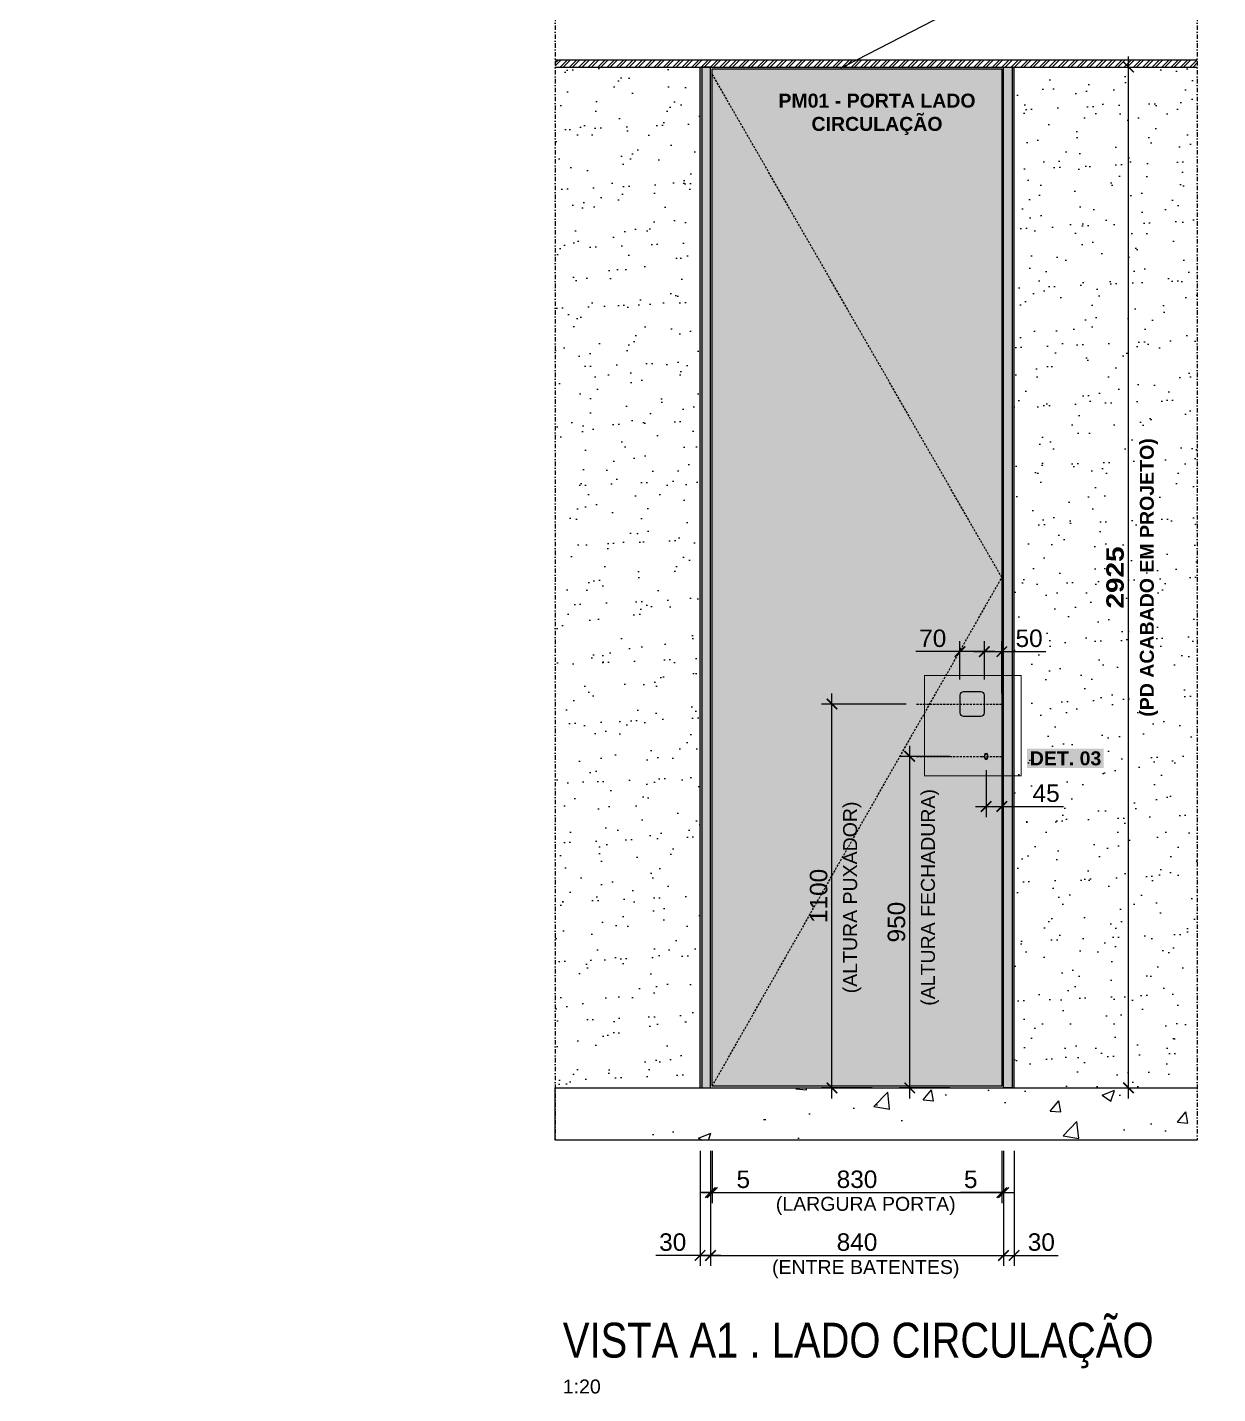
# Model space of a CAD drawing. Header units: millimetres. Extents: x -63251 to 507826, y 5339 to 217512.
# Drawn here: x 64762 to 68174, y 92613 to 96528 of the extents above; entities that cross this region are included whole.
import ezdxf
from ezdxf import colors
from ezdxf.entities.mleader import LeaderData, LeaderLine
from ezdxf.math import Vec2, Vec3

# ---------------------------------------------------------------- set-up
doc = ezdxf.new("R2010")
doc.units = ezdxf.units.MM
doc.header["$PDMODE"] = 3
doc.linetypes.add('TRAÇO 1-1', pattern=[9.525, 6.35, -3.175])
doc.linetypes.add('TRAÇO E PONTO 1-1', pattern=[25.4, 12.7, -6.35, 0, -6.35])
for name, color, linetype in [('COTAS', 9, 'Continuous'), ('DETALHE', 10, 'Continuous'), ('FERRAGEM', 3, 'Continuous'), ('GESSO', 1, 'Continuous'), ('HACHURA', 21, 'Continuous'), ('LAYOUT', 4, 'Continuous'), ('MARCENARIA', 4, 'Continuous'), ('MARCENARIA . M', 4, 'Continuous'), ('PAREDE', 94, 'Continuous'), ('PROJEÇÃO', 8, 'Continuous'), ('TEXTO', 105, 'Continuous'), ('TEXTO TRAÇO PONTO', 105, 'TRAÇO E PONTO 1-1')]:
    doc.layers.add(name, color=color, linetype=linetype)
doc.styles.add('1-1', font='arial.ttf', dxfattribs={"height": 0.2})
doc.styles.add('MEDIDA OFICIAL', font='ariblk.ttf')
doc.styles.add('PADRÃO', font='arial.ttf')
doc.styles.add('TITULO', font='swissck.ttf')
doc.dimstyles.new('1-20', dxfattribs={"dimscale": 20, "dimtxt": 2.5, "dimasz": 1.5, "dimexe": 1.5, "dimexo": 1.5, "dimtad": 1, "dimtxsty": 'PADRÃO', "dimblk": 'ARCHTICK', "dimcen": 2.5, "dimdle": 1.5, "dimclrd": 9, "dimclre": 9, "dimclrt": 6, "dimadec": 0, "dimazin": 0, "dimtfac": 1, "dimtmove": 0, "dimatfit": 3, "dimfxl": 1.25, "dimlwd": -1, "dimlwe": -1, "dimarcsym": 0})
doc.dimstyles.new('Med. Ofic.1-20', dxfattribs={"dimscale": 20, "dimtxt": 2.5, "dimasz": 1.5, "dimexe": 1.5, "dimexo": 1.5, "dimtad": 1, "dimtxsty": 'MEDIDA OFICIAL', "dimblk": 'ARCHTICK', "dimcen": 2.5, "dimdle": 1.5, "dimclrd": 9, "dimclre": 9, "dimclrt": 10, "dimadec": 0, "dimazin": 0, "dimtfac": 1, "dimtmove": 0, "dimatfit": 3, "dimfxl": 1.25, "dimlwd": -1, "dimlwe": -1, "dimarcsym": 0})

# ---------------------------------------------------------------- blocks, each defined once
blk = doc.blocks.new('_ArchTick')
at = {"color": 0, "linetype": 'ByBlock', "const_width": 0.15}
blk.add_lwpolyline([(-0.5, -0.5), (0.5, 0.5)], dxfattribs=at)
blk = doc.blocks.new('*D809')
at = {"layer": 'Defpoints', "color": 0, "transparency": 16777216}
for p in [(67068.2, 94589), (67310.6, 94589), (67213, 93489)]:
    blk.add_point(p, dxfattribs=at)
at = {"layer": 'PAREDE', "color": 9, "transparency": 16777216}
for p, q in [((67280.6, 94589), (67038.2, 94589)), ((67068.2, 93459), (67068.2, 94619)), ((67183, 93489), (67038.2, 93489))]:
    blk.add_line(p, q, dxfattribs=at)
at = {"layer": 'PAREDE', "color": 9, "transparency": 16777216, "xscale": 30, "yscale": 30, "zscale": 30}
for p, rotation in [((67068.2, 94589), 90), ((67068.2, 93489), 270)]:
    blk.add_blockref('_ArchTick', p, dxfattribs=dict(at, rotation=rotation))
at = {"layer": 'PAREDE', "color": 6, "transparency": 16777216, "insert": (67030.2, 94039), "char_height": 50, "attachment_point": 5, "rotation": 90, "style": 'PADRÃO'}
blk.add_mtext('1100', dxfattribs=at)
blk = doc.blocks.new('*D810')
at = {"layer": 'COTAS', "color": 9, "linetype": 'Continuous', "ltscale": 0.4, "transparency": 16777216}
blk.add_line((67918.1, 93459), (67918.1, 96444), dxfattribs=at)
at = {"layer": 'COTAS', "color": 9, "ltscale": 0.4, "transparency": 16777216}
for p, q in [((67768.1, 96414), (67948.1, 96414)), ((67768.1, 93489), (67948.1, 93489))]:
    blk.add_line(p, q, dxfattribs=at)
at = {"layer": 'Defpoints', "color": 0, "ltscale": 0.4, "transparency": 16777216}
for p in [(67738.1, 96414), (67918.1, 96414), (67738.1, 93489)]:
    blk.add_point(p, dxfattribs=at)
at = {"layer": 'COTAS', "color": 9, "ltscale": 0.4, "transparency": 16777216, "xscale": 30, "yscale": 30, "zscale": 30}
for p, rotation in [((67918.1, 96414), 90), ((67918.1, 93489), 270)]:
    blk.add_blockref('_ArchTick', p, dxfattribs=dict(at, rotation=rotation))
at = {"layer": 'COTAS', "color": 10, "ltscale": 0.4, "transparency": 16777216, "insert": (67879.8, 94951.5), "char_height": 50, "attachment_point": 5, "rotation": 90, "style": 'MEDIDA OFICIAL'}
blk.add_mtext('2925', dxfattribs=at)
blk = doc.blocks.new('*D811')
at = {"layer": 'Defpoints', "color": 0, "transparency": 16777216}
for p in [(66725, 93339), (67555, 93339), (67555, 93189)]:
    blk.add_point(p, dxfattribs=at)
at = {"layer": 'PAREDE', "color": 9, "transparency": 16777216}
for p, q in [((66725, 93309), (66725, 93159)), ((67555, 93309), (67555, 93159)), ((66695, 93189), (67585, 93189))]:
    blk.add_line(p, q, dxfattribs=at)
at = {"layer": 'PAREDE', "color": 9, "transparency": 16777216, "xscale": 30, "yscale": 30, "zscale": 30, "rotation": 180}
blk.add_blockref('_ArchTick', (66725, 93189), dxfattribs=at)
at = {"layer": 'PAREDE', "color": 9, "transparency": 16777216, "xscale": 30, "yscale": 30, "zscale": 30}
blk.add_blockref('_ArchTick', (67555, 93189), dxfattribs=at)
at = {"layer": 'PAREDE', "color": 6, "transparency": 16777216, "insert": (67140, 93227), "char_height": 50, "attachment_point": 5, "style": 'PADRÃO'}
blk.add_mtext('830', dxfattribs=at)
blk = doc.blocks.new('*D812')
at = {"layer": 'Defpoints', "color": 0, "transparency": 16777216}
for p in [(67555, 93339), (67560, 93339), (67555, 93189)]:
    blk.add_point(p, dxfattribs=at)
at = {"layer": 'PAREDE', "color": 9, "transparency": 16777216}
for p, q in [((67555, 93309), (67555, 93159)), ((67560, 93309), (67560, 93159)), ((67555, 93189), (67436.8, 93189)), ((67560, 93189), (67555, 93189)), ((67560, 93189), (67590, 93189))]:
    blk.add_line(p, q, dxfattribs=at)
at = {"layer": 'PAREDE', "color": 9, "transparency": 16777216, "xscale": 30, "yscale": 30, "zscale": 30}
blk.add_blockref('_ArchTick', (67555, 93189), dxfattribs=at)
at = {"layer": 'PAREDE', "color": 9, "transparency": 16777216, "xscale": 30, "yscale": 30, "zscale": 30, "rotation": 180}
blk.add_blockref('_ArchTick', (67560, 93189), dxfattribs=at)
at = {"layer": 'PAREDE', "color": 6, "transparency": 16777216, "insert": (67465.9, 93226.9), "char_height": 50, "attachment_point": 5, "style": 'PADRÃO'}
blk.add_mtext('5', dxfattribs=at)
blk = doc.blocks.new('*D813')
at = {"layer": 'Defpoints', "color": 0, "transparency": 16777216}
for p in [(66720, 93339), (66725, 93339), (66725, 93189)]:
    blk.add_point(p, dxfattribs=at)
at = {"layer": 'PAREDE', "color": 9, "transparency": 16777216}
for p, q in [((66720, 93309), (66720, 93159)), ((66725, 93309), (66725, 93159)), ((66720, 93189), (66690, 93189)), ((66720, 93189), (66725, 93189)), ((66725, 93189), (66843.1, 93189))]:
    blk.add_line(p, q, dxfattribs=at)
at = {"layer": 'PAREDE', "color": 9, "transparency": 16777216, "xscale": 30, "yscale": 30, "zscale": 30}
blk.add_blockref('_ArchTick', (66720, 93189), dxfattribs=at)
at = {"layer": 'PAREDE', "color": 9, "transparency": 16777216, "xscale": 30, "yscale": 30, "zscale": 30, "rotation": 180}
blk.add_blockref('_ArchTick', (66725, 93189), dxfattribs=at)
at = {"layer": 'PAREDE', "color": 6, "transparency": 16777216, "insert": (66814.1, 93226.9), "char_height": 50, "attachment_point": 5, "style": 'PADRÃO'}
blk.add_mtext('5', dxfattribs=at)
blk = doc.blocks.new('*D814')
at = {"layer": 'Defpoints', "color": 0, "transparency": 16777216}
for p in [(66720, 93189), (67560, 93189), (67560, 93009)]:
    blk.add_point(p, dxfattribs=at)
at = {"layer": 'PAREDE', "color": 9, "transparency": 16777216}
for p, q in [((66720, 93159), (66720, 92979)), ((67560, 93159), (67560, 92979)), ((66690, 93009), (67590, 93009))]:
    blk.add_line(p, q, dxfattribs=at)
at = {"layer": 'PAREDE', "color": 9, "transparency": 16777216, "xscale": 30, "yscale": 30, "zscale": 30, "rotation": 180}
blk.add_blockref('_ArchTick', (66720, 93009), dxfattribs=at)
at = {"layer": 'PAREDE', "color": 9, "transparency": 16777216, "xscale": 30, "yscale": 30, "zscale": 30}
blk.add_blockref('_ArchTick', (67560, 93009), dxfattribs=at)
at = {"layer": 'PAREDE', "color": 6, "transparency": 16777216, "insert": (67140, 93047), "char_height": 50, "attachment_point": 5, "style": 'PADRÃO'}
blk.add_mtext('840', dxfattribs=at)
blk = doc.blocks.new('*D815')
at = {"layer": 'Defpoints', "color": 0, "transparency": 16777216}
for p in [(67435, 94739), (67435, 94629), (67505, 94629)]:
    blk.add_point(p, dxfattribs=at)
at = {"layer": 'PAREDE', "color": 9, "transparency": 16777216}
for p, q in [((67435, 94739), (67308.9, 94739)), ((67435, 94659), (67435, 94769)), ((67535, 94739), (67435, 94739)), ((67505, 94659), (67505, 94769))]:
    blk.add_line(p, q, dxfattribs=at)
at = {"layer": 'PAREDE', "color": 9, "transparency": 16777216, "xscale": 30, "yscale": 30, "zscale": 30, "rotation": 180}
blk.add_blockref('_ArchTick', (67435, 94739), dxfattribs=at)
at = {"layer": 'PAREDE', "color": 9, "transparency": 16777216, "xscale": 30, "yscale": 30, "zscale": 30}
blk.add_blockref('_ArchTick', (67505, 94739), dxfattribs=at)
at = {"layer": 'PAREDE', "color": 6, "transparency": 16777216, "insert": (67357, 94777), "char_height": 50, "attachment_point": 5, "style": 'PADRÃO'}
blk.add_mtext('70', dxfattribs=at)
blk = doc.blocks.new('*D816')
at = {"layer": 'Defpoints', "color": 0, "transparency": 16777216}
for p in [(67555, 94739), (67505, 94629), (67555, 94589)]:
    blk.add_point(p, dxfattribs=at)
at = {"layer": 'PAREDE', "color": 9, "transparency": 16777216}
for p, q in [((67475, 94739), (67555, 94739)), ((67505, 94659), (67505, 94769)), ((67555, 94619), (67555, 94769)), ((67555, 94739), (67681.4, 94739))]:
    blk.add_line(p, q, dxfattribs=at)
at = {"layer": 'PAREDE', "color": 9, "transparency": 16777216, "xscale": 30, "yscale": 30, "zscale": 30, "rotation": 180}
blk.add_blockref('_ArchTick', (67505, 94739), dxfattribs=at)
at = {"layer": 'PAREDE', "color": 9, "transparency": 16777216, "xscale": 30, "yscale": 30, "zscale": 30}
blk.add_blockref('_ArchTick', (67555, 94739), dxfattribs=at)
at = {"layer": 'PAREDE', "color": 6, "transparency": 16777216, "insert": (67633.2, 94777), "char_height": 50, "attachment_point": 5, "style": 'PADRÃO'}
blk.add_mtext('50', dxfattribs=at)
blk = doc.blocks.new('*D817')
at = {"layer": 'Defpoints', "color": 0, "transparency": 16777216}
for p in [(67510, 94429.5), (67555, 94439), (67555, 94295.1)]:
    blk.add_point(p, dxfattribs=at)
at = {"layer": 'PAREDE', "color": 9, "transparency": 16777216}
for p, q in [((67510, 94399.5), (67510, 94265.1)), ((67555, 94409), (67555, 94265.1)), ((67480, 94295.1), (67555, 94295.1)), ((67555, 94295.1), (67731.5, 94295.1))]:
    blk.add_line(p, q, dxfattribs=at)
at = {"layer": 'PAREDE', "color": 9, "transparency": 16777216, "xscale": 30, "yscale": 30, "zscale": 30, "rotation": 180}
blk.add_blockref('_ArchTick', (67510, 94295.1), dxfattribs=at)
at = {"layer": 'PAREDE', "color": 9, "transparency": 16777216, "xscale": 30, "yscale": 30, "zscale": 30}
blk.add_blockref('_ArchTick', (67555, 94295.1), dxfattribs=at)
at = {"layer": 'PAREDE', "color": 6, "transparency": 16777216, "insert": (67682, 94333.1), "char_height": 50, "attachment_point": 5, "style": 'PADRÃO'}
blk.add_mtext('45', dxfattribs=at)
blk = doc.blocks.new('*D818')
at = {"layer": 'Defpoints', "color": 0, "transparency": 16777216}
for p in [(67560, 93339), (67590, 93339), (67590, 93009)]:
    blk.add_point(p, dxfattribs=at)
at = {"layer": 'PAREDE', "color": 9, "transparency": 16777216}
for p, q in [((67560, 93309), (67560, 92979)), ((67590, 93309), (67590, 92979)), ((67530, 93009), (67590, 93009)), ((67590, 93009), (67716.4, 93009))]:
    blk.add_line(p, q, dxfattribs=at)
at = {"layer": 'PAREDE', "color": 9, "transparency": 16777216, "xscale": 30, "yscale": 30, "zscale": 30, "rotation": 180}
blk.add_blockref('_ArchTick', (67560, 93009), dxfattribs=at)
at = {"layer": 'PAREDE', "color": 9, "transparency": 16777216, "xscale": 30, "yscale": 30, "zscale": 30}
blk.add_blockref('_ArchTick', (67590, 93009), dxfattribs=at)
at = {"layer": 'PAREDE', "color": 6, "transparency": 16777216, "insert": (67668.2, 93047), "char_height": 50, "attachment_point": 5, "style": 'PADRÃO'}
blk.add_mtext('30', dxfattribs=at)
blk = doc.blocks.new('*D819')
at = {"layer": 'Defpoints', "color": 0, "transparency": 16777216}
for p in [(66690, 93339), (66720, 93339), (66690, 93009)]:
    blk.add_point(p, dxfattribs=at)
at = {"layer": 'PAREDE', "color": 9, "transparency": 16777216}
for p, q in [((66690, 93309), (66690, 92979)), ((66720, 93309), (66720, 92979)), ((66690, 93009), (66563.6, 93009)), ((66750, 93009), (66690, 93009))]:
    blk.add_line(p, q, dxfattribs=at)
at = {"layer": 'PAREDE', "color": 9, "transparency": 16777216, "xscale": 30, "yscale": 30, "zscale": 30, "rotation": 180}
blk.add_blockref('_ArchTick', (66690, 93009), dxfattribs=at)
at = {"layer": 'PAREDE', "color": 9, "transparency": 16777216, "xscale": 30, "yscale": 30, "zscale": 30}
blk.add_blockref('_ArchTick', (66720, 93009), dxfattribs=at)
at = {"layer": 'PAREDE', "color": 6, "transparency": 16777216, "insert": (66611.8, 93047), "char_height": 50, "attachment_point": 5, "style": 'PADRÃO'}
blk.add_mtext('30', dxfattribs=at)
blk = doc.blocks.new('*D820')
at = {"layer": 'Defpoints', "color": 0, "transparency": 16777216}
for p in [(67291.2, 94439), (67436, 94439), (67436, 93489)]:
    blk.add_point(p, dxfattribs=at)
at = {"layer": 'PAREDE', "color": 9, "transparency": 16777216}
for p, q in [((67291.2, 93459), (67291.2, 94469)), ((67406, 94439), (67261.2, 94439)), ((67406, 93489), (67261.2, 93489))]:
    blk.add_line(p, q, dxfattribs=at)
at = {"layer": 'PAREDE', "color": 9, "transparency": 16777216, "xscale": 30, "yscale": 30, "zscale": 30}
for p, rotation in [((67291.2, 94439), 90), ((67291.2, 93489), 270)]:
    blk.add_blockref('_ArchTick', p, dxfattribs=dict(at, rotation=rotation))
at = {"layer": 'PAREDE', "color": 6, "transparency": 16777216, "insert": (67253.2, 93964), "char_height": 50, "attachment_point": 5, "rotation": 90, "style": 'PADRÃO'}
blk.add_mtext('950', dxfattribs=at)

msp = doc.modelspace()

# ---------------------------------------------------------------- hatches: boundary and pattern name
at = {"layer": 'HACHURA'}
h = msp.add_hatch(dxfattribs=at)
h.set_pattern_fill('ANSI32', color=8, scale=2)
h.set_pattern_definition([(45, (25623.85, 71185.824), (-13.470384, 13.470384), []), (45, (25632.83, 71185.824), (-13.470384, 13.470384), [])])
h.paths.add_polyline_path([(68114.982, 96433.952), (68114.982, 96413.952), (66274.994, 96413.952), (66274.994, 96433.952)])
at = {"layer": 'HACHURA', "ltscale": 0.3}
h = msp.add_hatch(dxfattribs=at)
h.set_pattern_fill('AR-SAND', color=4, scale=2.5, angle=45)
h.set_pattern_definition([(82.5, (-211911.17, 30012.23), (-89.345337, 83.688372), [0, -96.52, 0, -107.95, 0, -103.1875]), (52.5, (-211911.17, 30012.23), (-47.25273, 206.18321), [0, -52.07, 0, -86.995, 0, -33.3375]), (12.5, (-211966.4, 29957), (139.574956, 140.083078), [0, -31.75, 0, -114.3, 0, -149.225]), (2.5, (-211966.4, 29957), (95.57028, 174.3877), [0, -15.875, 0, -74.93, 0, -85.725])])
h.paths.add_polyline_path([(67589.987, 93488.952), (68114.982, 93488.952), (68114.982, 96413.952), (67589.987, 96413.952)])
h.paths.add_polyline_path([(66274.994, 93488.952), (66689.988, 93488.952), (66689.988, 96413.952), (66274.994, 96413.952)])
at = {"layer": 'HACHURA', "true_color": 0xba9673}
h = msp.add_hatch(color=33, dxfattribs=at)
h.dxf.hatch_style = 1
h.paths.add_polyline_path([(66719.988, 93488.953), (66689.988, 93488.953), (66689.988, 96413.952), (66719.988, 96413.952)])
h = msp.add_hatch(color=33, dxfattribs=at)
h.dxf.hatch_style = 1
h.paths.add_polyline_path([(67554.987, 93493.952), (66724.988, 93493.952), (66724.988, 96408.952), (67554.987, 96408.952)])
h = msp.add_hatch(color=33, dxfattribs=at)
h.dxf.hatch_style = 1
h.paths.add_polyline_path([(67559.986, 93488.953), (67589.987, 93488.953), (67589.987, 96413.952), (67559.986, 96413.952)])
at = {"layer": 'HACHURA'}
h = msp.add_hatch(dxfattribs=at)
h.set_pattern_fill('AR-CONC', color=21, scale=2)
h.set_pattern_definition([(50, (25623.85, 70786.82), (364.3693, -31.8782), [38.1, -419.1]), (355, (25623.85, 70786.82), (-70.4868, 382.1137), [30.48, -335.2812]), (100.45144, (25654.2, 70784.17), (293.8825, 350.2355), [32.38, -356.1805]), (46.1842, (25623.85, 70888.42), (542.158, -84.0847), [57.15, -628.65]), (96.6356, (25669.03, 70881.4), (474.808, 494.852), [48.57, -534.271]), (351.1842, (25623.85, 70888.4), (474.808, 494.852), [45.72, -502.9195]), (21, (25674.65, 70863.02), (303.2288, -204.5304), [38.1, -419.1]), (326, (25674.65, 70863.02), (123.604, 368.376), [30.48, -335.28]), (71.45144, (25699.92, 70845.98), (426.8328, 163.8455), [32.38, -356.18]), (37.5, (25623.85, 70786.82), (6.1772, 169.11008), [0, -331.216, 0, -340.36, 0, -336.55]), (7.5, (25623.85, 70786.82), (133.6393, 200.36115), [0, -194.056, 0, -323.596, 0, -128.27]), (327.5, (25510.57, 70786.82), (271.1812, -11.4575), [0, -127, 0, -396.24, 0, -525.78]), (317.5, (25459.77, 70786.82), (296.2584, 50.853), [0, -165.1, 0, -263.144, 0, -373.38])])
h.paths.add_polyline_path([(68114.982, 93488.952), (68114.982, 93338.952), (66274.994, 93338.952), (66274.994, 93488.952)])

# ---------------------------------------------------------------- linework, layer by layer
at = {"layer": 'DETALHE', "linetype": 'TRAÇO 1-1', "ltscale": 0.4, "const_width": 3}
msp.add_lwpolyline([(67610.477, 94382.88), (67610.477, 94670.626), (67333.25, 94670.626), (67333.25, 94382.88)], close=True, dxfattribs=at)
at = {"layer": 'FERRAGEM'}
msp.add_lwpolyline([(67509.987, 94430.452), (67509.987, 94430.452, 0.41421356), (67514.987, 94435.452), (67514.987, 94442.452, 0.41421356), (67509.987, 94447.452), (67509.987, 94447.452, 0.41421356), (67504.987, 94442.452), (67504.987, 94435.452, 0.41421356)], format="xyb", close=True, dxfattribs=at)
at = {"layer": 'GESSO', "color": 1}
for points in [[(68114.982, 96433.952), (66274.994, 96433.952)], [(66274.994, 96413.952), (68114.982, 96413.952)]]:
    msp.add_lwpolyline(points, dxfattribs=at)
at = {"layer": 'LAYOUT', "color": 10, "linetype": 'TRAÇO E PONTO 1-1', "ltscale": 0.5}
for p, q in [((67494.019, 94438.952), (67505.955, 94438.952)), ((67509.987, 94429.543), (67509.987, 94448.362))]:
    msp.add_line(p, q, dxfattribs=at)
at = {"layer": 'MARCENARIA'}
for points in [[(66719.988, 96413.952), (66694.987, 96413.952), (66694.987, 93488.952), (66719.988, 93488.952)], [(67559.986, 96413.952), (67584.987, 96413.952), (67584.987, 93488.952), (67559.986, 93488.952)]]:
    msp.add_lwpolyline(points, close=True, dxfattribs=at)
at = {"layer": 'MARCENARIA . M'}
msp.add_lwpolyline([(67554.987, 93493.952), (66724.988, 93493.952), (66724.988, 96408.952), (67554.987, 96408.952)], close=True, dxfattribs=at)
msp.add_lwpolyline([(67444.987, 94553.952), (67494.987, 94553.952, 0.41421356), (67504.987, 94563.952), (67504.987, 94613.952, 0.41421356), (67494.987, 94623.952), (67444.987, 94623.952, 0.41421356), (67434.987, 94613.952), (67434.987, 94563.952, 0.41421356)], format="xyb", close=True, dxfattribs=at)
at = {"layer": 'PAREDE'}
for p, q in [((66689.988, 96413.952), (66689.988, 93488.952)), ((67589.987, 93488.952), (67589.987, 96413.952))]:
    msp.add_line(p, q, dxfattribs=at)
at = {"layer": 'PAREDE', "color": 10, "linetype": 'TRAÇO 1-1'}
for p, q in [((67310.605, 94588.952), (67554.987, 94588.952)), ((67310.605, 94438.952), (67554.987, 94438.952))]:
    msp.add_line(p, q, dxfattribs=at)
at = {"layer": 'PAREDE'}
msp.add_lwpolyline([(68114.982, 93338.952), (66274.994, 93338.952), (66274.994, 93488.952), (68114.982, 93488.952)], dxfattribs=at)
at = {"layer": 'PROJEÇÃO', "color": 21, "linetype": 'TRAÇO 1-1'}
msp.add_lwpolyline([(66724.988, 93493.952), (67554.987, 94951.452), (66724.988, 96393.952)], dxfattribs=at)
at = {"layer": 'TEXTO TRAÇO PONTO'}
for p, q in [((66274.994, 96838.952), (66274.994, 93338.952)), ((68114.982, 96838.952), (68114.982, 93338.952))]:
    msp.add_line(p, q, dxfattribs=at)

# ---------------------------------------------------------------- texts
at = {"layer": 'COTAS', "color": 6, "char_height": 40, "rotation": 90, "style": 'PADRÃO'}
for s, insert, width, attachment_point in [('{\\fArial|b1|i0|c0|p34;\\C10;(PD ACABADO EM PROJETO)}', (67950.614, 94951.452), 823.04608, 2), ('(ALTURA FECHADURA)', (67375.205, 94034.834), 1350, 8), ('(ALTURA PUXADOR)', (67152.206, 94034.834), 1350, 8)]:
    msp.add_mtext(s, dxfattribs=dict(at, insert=insert, width=width, attachment_point=attachment_point))
at = {"layer": 'COTAS', "color": 6, "char_height": 40, "width": 1348, "attachment_point": 2, "style": 'PADRÃO'}
for s, insert in [('(LARGURA PORTA)', (67164.987, 93176.861)), ('(ENTRE BATENTES)', (67164.987, 92995.785))]:
    msp.add_mtext(s, dxfattribs=dict(at, insert=insert))
at = {"layer": 'DETALHE', "color": 105, "insert": (67635.154, 94453.348), "char_height": 40, "width": 203.41444, "attachment_point": 1, "style": 'PADRÃO', "bg_fill": 1, "box_fill_scale": 1.2, "bg_fill_color": 50, "bg_fill_transparency": 0}
msp.add_mtext('{\\fArial|b1|i0|c0|p34;DET. 03}', dxfattribs=at)
at = {"layer": 'TEXTO', "char_height": 40, "style": 'PADRÃO'}
for s, insert, width, attachment_point in [('{\\fArial|b1|i0|c0|p34;PM01 - PORTA LADO CIRCULAÇÃO}', (67197.199, 96337.746), 573.31214, 2), ('1:20', (66296.888, 92653.559), 480, 1)]:
    msp.add_mtext(s, dxfattribs=dict(at, insert=insert, width=width, attachment_point=attachment_point))
at = {"layer": 'TEXTO', "color": 1, "insert": (66296.888, 92685.559), "char_height": 100, "width": 2667.84777, "attachment_point": 7, "style": 'TITULO'}
msp.add_mtext('VISTA A1 . LADO CIRCULAÇÃO', dxfattribs=at)

# ---------------------------------------------------------------- dimensions: what is measured, and where the dimension line sits
at = {"layer": 'COTAS', "color": 7, "ltscale": 0.4, "true_color": 0xededed}
dim = msp.add_linear_dim(base=(67918.124, 96413.952), p1=(67738.124, 93488.952), p2=(67738.124, 96413.952), angle=90, dimstyle='Med. Ofic.1-20', dxfattribs=at)
dim.commit()
dim.dimension.update_dxf_attribs({"geometry": '*D810', "text_midpoint": (67879.771, 94951.452)})
at = {"layer": 'PAREDE', "color": 2}
for base, p2, picture, middle in [((67434.987, 94738.952), (67434.987, 94628.952), '*D815', (67356.965, 94776.981)), ((67554.987, 94738.952), (67554.987, 94588.952), '*D816', (67633.213, 94776.981))]:
    dim = msp.add_linear_dim(base=base, p1=(67504.987, 94628.952), p2=p2, dimstyle='1-20', dxfattribs=at)
    dim.commit()
    dim.dimension.update_dxf_attribs({"geometry": picture, "text_midpoint": middle})
at = {"layer": 'PAREDE', "color": 6}
for base, p1, p2, angle, picture, middle in [((67068.202, 94588.952), (67213.022, 93488.952), (67310.605, 94588.952), 90, '*D809', (67030.173, 94038.952)), ((67291.2, 94438.952), (67436.02, 93488.952), (67436.02, 94438.952), 90, '*D820', (67253.171, 93963.952)), ((66689.987, 93008.952), (66719.988, 93338.952), (66689.987, 93338.952), 180, '*D819', (66611.778, 93046.998))]:
    dim = msp.add_linear_dim(base=base, p1=p1, p2=p2, angle=angle, dimstyle='1-20', dxfattribs=at)
    dim.commit()
    dim.dimension.update_dxf_attribs({"geometry": picture, "text_midpoint": middle})
at = {"layer": 'PAREDE', "color": 2}
dim = msp.add_linear_dim(base=(67554.987, 94295.135), p1=(67509.987, 94429.543), p2=(67554.987, 94438.952), dimstyle='1-20', dxfattribs=at)
dim.commit()
dim.dimension.update_dxf_attribs({"geometry": '*D817', "text_midpoint": (67681.985, 94295.135), "dimtype": 160})
at = {"layer": 'PAREDE', "color": 6}
for base, p1, p2, picture, middle in [((66724.988, 93188.952), (66719.988, 93338.952), (66724.988, 93338.952), '*D813', (66814.063, 93226.879)), ((67554.986, 93188.952), (66724.988, 93338.952), (67554.986, 93338.952), '*D811', (67139.987, 93226.998)), ((67554.986, 93188.952), (67559.986, 93338.952), (67554.986, 93338.952), '*D812', (67465.911, 93226.879)), ((67589.987, 93008.952), (67559.986, 93338.952), (67589.987, 93338.952), '*D818', (67668.196, 93046.998)), ((67559.986, 93008.952), (66719.988, 93188.952), (67559.986, 93188.952), '*D814', (67139.987, 93046.981))]:
    dim = msp.add_linear_dim(base=base, p1=p1, p2=p2, dimstyle='1-20', dxfattribs=at)
    dim.commit()
    dim.dimension.update_dxf_attribs({"geometry": picture, "text_midpoint": middle})

# ---------------------------------------------------------------- leaders
at = {"layer": 'COTAS'}
ml = msp.add_multileader_mtext('Standard', dxfattribs=at)
ml.set_content('PORTAS DE GIRO COM {\\fArial|b1|i0|c0|p34;\\C10;ACABAMENTO} {\\fArial|b1|i0|c0|p34;EM LÂMINAS NATURAIS DE CARVALHO EUROPEU}', color=105, style='1-1')
ml.set_leader_properties(color=256, linetype='ByLayer', lineweight=-1)
ml.build(insert=Vec2(0, 0))
ml.multileader.update_dxf_attribs({"text_left_attachment_type": 2, "text_right_attachment_type": 2, "dogleg_length": 0.36, "arrow_head_size": 20, "scale": 200})
ctx = ml.context
ctx.base_point, ctx.scale, ctx.char_height, ctx.arrow_head_size, ctx.landing_gap_size, ctx.plane_origin = Vec3(57220.537, 97218.736), 200, 40, 20, 40, Vec3(56243.021, 96904.568)
ctx.left_attachment, ctx.right_attachment, ctx.text_align_type = 2, 2, 1
notes = []
notes.append((ctx, [(1, (1, 1, 0), (58142.769, 97218.736), (-1, 0), 72, [(0, [(56578.435, 96408.952)], 0, []), (1, [(59053.822, 96408.952), (59053.822, 97218.736)], 0, [])])]))
ctx.mtext.insert, ctx.mtext.width, ctx.mtext.alignment, ctx.mtext.flow_direction = Vec3(57645.653, 97345.285), 923.88687, 2, 5
ml = msp.add_multileader_mtext('Standard', dxfattribs=at)
ml.set_content('BATENTES COM {\\fArial|b1|i0|c0|p34;\\C10;ACABAMENTO} {\\fArial|b1|i0|c0|p34;EM LÂMINAS NATURAIS DE CARVALHO EUROPEU}', color=105, style='1-1')
ml.set_leader_properties(color=256, linetype='ByLayer', lineweight=-1)
ml.build(insert=Vec2(0, 0))
ml.multileader.update_dxf_attribs({"text_left_attachment_type": 2, "text_right_attachment_type": 2, "dogleg_length": 0.36, "arrow_head_size": 20, "scale": 200})
ctx = ml.context
ctx.base_point, ctx.scale, ctx.char_height, ctx.arrow_head_size, ctx.landing_gap_size, ctx.plane_origin = Vec3(61694.561, 97218.736), 200, 40, 20, 40, Vec3(61150.896, 96904.568)
ctx.left_attachment, ctx.right_attachment, ctx.text_align_type = 2, 2, 1
notes.append((ctx, [(0, (1, 1, 0), (61536.039, 97218.736), (1, 0), 158.522, [(0, [(61536.039, 96408.952)], 0, [])])]))
ctx.mtext.insert, ctx.mtext.width, ctx.mtext.alignment, ctx.mtext.flow_direction = Vec3(62161.368, 97311.61), 923.88687, 2, 5
ml = msp.add_multileader_mtext('Standard', dxfattribs=at)
ml.set_content('PORTAS DE GIRO COM {\\fArial|b1|i0|c0|p34;\\C10;ACABAMENTO} {\\fArial|b1|i0|c0|p34;EM LÂMINAS NATURAIS DE CARVALHO EUROPEU}', color=105, style='1-1')
ml.set_leader_properties(color=256, linetype='ByLayer', lineweight=-1)
ml.build(insert=Vec2(0, 0))
ml.multileader.update_dxf_attribs({"text_left_attachment_type": 2, "text_right_attachment_type": 2, "dogleg_length": 0.36, "arrow_head_size": 20, "scale": 200})
ctx = ml.context
ctx.base_point, ctx.scale, ctx.char_height, ctx.arrow_head_size, ctx.landing_gap_size, ctx.plane_origin = Vec3(67732.36, 97218.736), 200, 40, 20, 40, Vec3(66754.844, 96904.568)
ctx.left_attachment, ctx.right_attachment, ctx.text_align_type = 2, 2, 1
notes.append((ctx, [(1, (1, 1, 0), (68654.592, 97218.736), (-1, 0), 72, [(0, [(67090.258, 96408.952)], 0, []), (1, [(69565.645, 96408.952), (69565.645, 97218.736)], 0, [])])]))
ctx.mtext.insert, ctx.mtext.width, ctx.mtext.alignment, ctx.mtext.flow_direction = Vec3(68157.476, 97345.285), 923.88687, 2, 5
ml = msp.add_multileader_mtext('Standard', dxfattribs=at)
ml.set_content('BATENTES COM {\\fArial|b1|i0|c0|p34;\\C10;ACABAMENTO} {\\fArial|b1|i0|c0|p34;EM LÂMINAS NATURAIS DE CARVALHO EUROPEU}', color=105, style='1-1')
ml.set_leader_properties(color=256, linetype='ByLayer', lineweight=-1)
ml.build(insert=Vec2(0, 0))
ml.multileader.update_dxf_attribs({"text_left_attachment_type": 2, "text_right_attachment_type": 2, "dogleg_length": 0.36, "arrow_head_size": 20, "scale": 200})
ctx = ml.context
ctx.base_point, ctx.scale, ctx.char_height, ctx.arrow_head_size, ctx.landing_gap_size, ctx.plane_origin = Vec3(72177.66, 97218.736), 200, 40, 20, 40, Vec3(71633.996, 96904.568)
ctx.left_attachment, ctx.right_attachment, ctx.text_align_type = 2, 2, 1
notes.append((ctx, [(0, (1, 1, 0), (72019.139, 97218.736), (1, 0), 158.522, [(0, [(72019.139, 96408.952)], 0, [])])]))
ctx.mtext.insert, ctx.mtext.width, ctx.mtext.alignment, ctx.mtext.flow_direction = Vec3(72644.468, 97311.61), 923.88687, 2, 5
ml = msp.add_multileader_mtext('Standard', dxfattribs=at)
ml.set_content('PORTAS DE GIRO COM {\\fArial|b1|i0|c0|p34;\\C10;ACABAMENTO} {\\fArial|b1|i0|c0|p34;EM LÂMINAS NATURAIS DE CARVALHO EUROPEU}', color=105, style='1-1')
ml.set_leader_properties(color=256, linetype='ByLayer', lineweight=-1)
ml.build(insert=Vec2(0, 0))
ml.multileader.update_dxf_attribs({"text_left_attachment_type": 2, "text_right_attachment_type": 2, "dogleg_length": 0.36, "arrow_head_size": 20, "scale": 200})
ctx = ml.context
ctx.base_point, ctx.scale, ctx.char_height, ctx.arrow_head_size, ctx.landing_gap_size, ctx.plane_origin = Vec3(78712.612, 97218.736), 200, 40, 20, 40, Vec3(77735.097, 96904.568)
ctx.left_attachment, ctx.right_attachment, ctx.text_align_type = 2, 2, 1
notes.append((ctx, [(1, (1, 1, 0), (79634.844, 97218.736), (-1, 0), 72, [(0, [(78070.51, 96408.952)], 0, []), (1, [(80545.897, 96408.952), (80545.897, 97218.736)], 0, [])])]))
ctx.mtext.insert, ctx.mtext.width, ctx.mtext.alignment, ctx.mtext.flow_direction = Vec3(79137.728, 97345.285), 923.88687, 2, 5
ml = msp.add_multileader_mtext('Standard', dxfattribs=at)
ml.set_content('BATENTES COM {\\fArial|b1|i0|c0|p34;\\C10;ACABAMENTO} {\\fArial|b1|i0|c0|p34;EM LÂMINAS NATURAIS DE CARVALHO EUROPEU}', color=105, style='1-1')
ml.set_leader_properties(color=256, linetype='ByLayer', lineweight=-1)
ml.build(insert=Vec2(0, 0))
ml.multileader.update_dxf_attribs({"text_left_attachment_type": 2, "text_right_attachment_type": 2, "dogleg_length": 0.36, "arrow_head_size": 20, "scale": 200})
ctx = ml.context
ctx.base_point, ctx.scale, ctx.char_height, ctx.arrow_head_size, ctx.landing_gap_size, ctx.plane_origin = Vec3(83026.044, 97218.736), 200, 40, 20, 40, Vec3(82482.38, 96904.568)
ctx.left_attachment, ctx.right_attachment, ctx.text_align_type = 2, 2, 1
notes.append((ctx, [(0, (1, 1, 0), (82867.523, 97218.736), (1, 0), 158.522, [(0, [(82867.523, 96408.952)], 0, [])])]))
ctx.mtext.insert, ctx.mtext.width, ctx.mtext.alignment, ctx.mtext.flow_direction = Vec3(83492.852, 97311.61), 923.88687, 2, 5
ml = msp.add_multileader_mtext('Standard', dxfattribs=at)
ml.set_content('BATENTES COM {\\fArial|b1|i0|c0|p34;\\C10;ACABAMENTO} {\\fArial|b1|i0|c0|p34;EM LÂMINAS NATURAIS DE CARVALHO EUROPEU}', color=105, style='1-1')
ml.set_leader_properties(color=256, linetype='ByLayer', lineweight=-1)
ml.build(insert=Vec2(0, 0))
ml.multileader.update_dxf_attribs({"text_left_attachment_type": 2, "text_right_attachment_type": 2, "dogleg_length": 0.36, "arrow_head_size": 20, "scale": 200})
ctx = ml.context
ctx.base_point, ctx.scale, ctx.char_height, ctx.arrow_head_size, ctx.landing_gap_size, ctx.plane_origin = Vec3(87661.082, 97218.736), 200, 40, 20, 40, Vec3(87117.418, 96904.568)
ctx.left_attachment, ctx.right_attachment, ctx.text_align_type = 2, 2, 1
notes.append((ctx, [(0, (1, 1, 0), (87502.561, 97218.736), (1, 0), 158.522, [(0, [(87502.561, 96408.952)], 0, [])])]))
ctx.mtext.insert, ctx.mtext.width, ctx.mtext.alignment, ctx.mtext.flow_direction = Vec3(88127.89, 97311.61), 923.88687, 2, 5
ml = msp.add_multileader_mtext('Standard', dxfattribs=at)
ml.set_content('BATENTES COM {\\fArial|b1|i0|c0|p34;\\C10;ACABAMENTO} {\\fArial|b1|i0|c0|p34;EM LÂMINAS NATURAIS DE CARVALHO EUROPEU}', color=105, style='1-1')
ml.set_leader_properties(color=256, linetype='ByLayer', lineweight=-1)
ml.build(insert=Vec2(0, 0))
ml.multileader.update_dxf_attribs({"text_left_attachment_type": 2, "text_right_attachment_type": 2, "dogleg_length": 0.36, "arrow_head_size": 20, "scale": 200})
ctx = ml.context
ctx.base_point, ctx.scale, ctx.char_height, ctx.arrow_head_size, ctx.landing_gap_size, ctx.plane_origin = Vec3(92669.664, 97218.736), 200, 40, 20, 40, Vec3(92125.999, 96904.568)
ctx.left_attachment, ctx.right_attachment, ctx.text_align_type = 2, 2, 1
notes.append((ctx, [(0, (1, 1, 0), (92511.142, 97218.736), (1, 0), 158.522, [(0, [(92511.142, 96408.952)], 0, [])])]))
ctx.mtext.insert, ctx.mtext.width, ctx.mtext.alignment, ctx.mtext.flow_direction = Vec3(93136.472, 97311.61), 923.88687, 2, 5
ml = msp.add_multileader_mtext('Standard', dxfattribs=at)
ml.set_content('PORTAS DE GIRO COM {\\fArial|b1|i0|c0|p34;\\C10;ACABAMENTO} {\\fArial|b1|i0|c0|p34;EM LÂMINAS NATURAIS DE CARVALHO EUROPEU}', color=105, style='1-1')
ml.set_leader_properties(color=256, linetype='ByLayer', lineweight=-1)
ml.build(insert=Vec2(0, 0))
ml.multileader.update_dxf_attribs({"text_left_attachment_type": 2, "text_right_attachment_type": 2, "dogleg_length": 0.36, "arrow_head_size": 20, "scale": 200})
ctx = ml.context
ctx.base_point, ctx.scale, ctx.char_height, ctx.arrow_head_size, ctx.landing_gap_size, ctx.plane_origin = Vec3(98119.937, 97218.736), 200, 40, 20, 40, Vec3(96961.015, 96904.568)
ctx.left_attachment, ctx.right_attachment, ctx.text_align_type = 2, 2, 1
notes.append((ctx, [(1, (1, 1, 0), (99042.169, 97218.736), (-1, 0), 72, [(0, [(97346.158, 96408.952)], 0, []), (1, [(99843.983, 96408.952), (99843.983, 97218.736)], 0, [])])]))
ctx.mtext.insert, ctx.mtext.width, ctx.mtext.alignment, ctx.mtext.flow_direction = Vec3(98545.053, 97345.285), 923.88687, 2, 5
ml = msp.add_multileader_mtext('Standard', dxfattribs=at)
ml.set_content('BATENTES COM {\\fArial|b1|i0|c0|p34;\\C10;ACABAMENTO} {\\fArial|b1|i0|c0|p34;EM LÂMINAS NATURAIS DE CARVALHO EUROPEU}', color=105, style='1-1')
ml.set_leader_properties(color=256, linetype='ByLayer', lineweight=-1)
ml.build(insert=Vec2(0, 0))
ml.multileader.update_dxf_attribs({"text_left_attachment_type": 2, "text_right_attachment_type": 2, "dogleg_length": 0.36, "arrow_head_size": 20, "scale": 200})
ctx = ml.context
ctx.base_point, ctx.scale, ctx.char_height, ctx.arrow_head_size, ctx.landing_gap_size, ctx.plane_origin = Vec3(102251.962, 97218.736), 200, 40, 20, 40, Vec3(101708.298, 96904.568)
ctx.left_attachment, ctx.right_attachment, ctx.text_align_type = 2, 2, 1
notes.append((ctx, [(0, (1, 1, 0), (102093.44, 97218.736), (1, 0), 158.522, [(0, [(102093.44, 96408.952)], 0, [])])]))
ctx.mtext.insert, ctx.mtext.width, ctx.mtext.alignment, ctx.mtext.flow_direction = Vec3(102718.77, 97311.61), 923.88687, 2, 5
ml = msp.add_multileader_mtext('Standard', dxfattribs=at)
ml.set_content('LADO CRU PARA RECEBER REVESTIMENTO DE PEDRA ', color=105, style='1-1')
ml.set_leader_properties(color=256, linetype='ByLayer', lineweight=-1)
ml.build(insert=Vec2(0, 0))
ml.multileader.update_dxf_attribs({"text_left_attachment_type": 2, "text_right_attachment_type": 2, "dogleg_length": 0.36, "arrow_head_size": 20, "scale": 200})
ctx = ml.context
ctx.base_point, ctx.scale, ctx.char_height, ctx.arrow_head_size, ctx.landing_gap_size, ctx.plane_origin = Vec3(89944.473, 97218.736), 200, 40, 20, 40, Vec3(89400.809, 96904.568)
ctx.left_attachment, ctx.right_attachment, ctx.text_align_type = 2, 2, 1
notes.append((ctx, [(0, (1, 1, 0), (89785.952, 97218.736), (1, 0), 158.522, [(0, [(89785.952, 96408.952)], 0, [])])]))
ctx.mtext.insert, ctx.mtext.width, ctx.mtext.alignment, ctx.mtext.flow_direction = Vec3(90353.355, 97273.12), 923.88687, 2, 5
for ctx, leaders in notes:
    for number, flags, end, landing, length, lines in leaders:
        leader = LeaderData()
        leader.index, (leader.has_last_leader_line, leader.has_dogleg_vector, leader.attachment_direction) = number, flags
        leader.last_leader_point, leader.dogleg_vector, leader.dogleg_length = Vec3(end), Vec3(landing), length
        for number, points, colour, breaks in lines:
            line = LeaderLine()
            line.index, line.vertices, line.color, line.breaks = number, Vec3.list(points), colors.encode_raw_color(colour), breaks
            leader.lines.append(line)
        ctx.leaders.append(leader)

doc.saveas('drawing.dxf')
